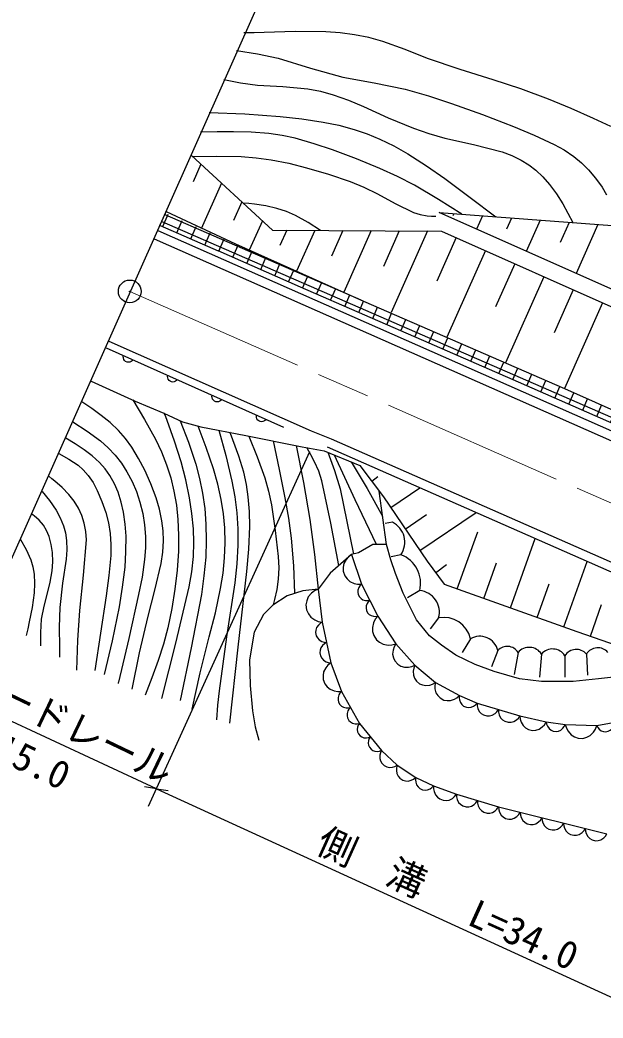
# Model space of a CAD drawing. Units: millimetres, scale not verified. Extents: x 40000 to 680000, y 20000 to 380000.
# Drawn here: x 76460 to 114633, y 266972 to 332262 of the extents above; entities that cross this region are included whole.
import ezdxf
from ezdxf.enums import TextEntityAlignment as Align

# ---------------------------------------------------------------- set-up
doc = ezdxf.new("R2010")
doc.units = ezdxf.units.MM
doc.header["$LTSCALE"] = 1000
doc.linetypes.add('CHAIN', pattern=[18.5, 12, -1.5, 3.5, -1.5])
doc.layers.add('M-BGD', color=7, linetype='Continuous', lineweight=25)
doc.layers.add('M-BMK', color=2, linetype='CHAIN', lineweight=13)
doc.styles.add('ＭＳ ゴシック', font='')
doc.styles.get('ＭＳ ゴシック').set_extended_font_data('MS Gothic')

# ---------------------------------------------------------------- blocks, each defined once
blk = doc.blocks.new('BUHIN1')
at = {"color": 7, "linetype": 'Continuous', "lineweight": 25}
for radius in [746, 22.5]:
    blk.add_circle((0, 0), radius, dxfattribs=at)
blk = doc.blocks.new('BUHIN34')
at = {"color": 7, "linetype": 'Continuous', "lineweight": 25}
blk.add_lwpolyline([(262, -683), (399, -571), (501, -438), (600, -248), (624, -66), (614, 114), (533, 326), (420, 466), (281, 585), (80, 661), (-84, 688), (-262, 683)], dxfattribs=at)
blk = doc.blocks.new('BUHIN35')
at = {"color": 7, "linetype": 'Continuous', "lineweight": 25}
blk.add_lwpolyline([(224, -683), (364, -580), (471, -455), (577, -272), (610, -95), (609, 82), (539, 294), (435, 438), (304, 561), (110, 645), (-49, 680), (-224, 683)], dxfattribs=at)
blk = doc.blocks.new('BUHIN40')
at = {"color": 7, "linetype": 'Continuous', "lineweight": 25}
blk.add_lwpolyline([(-155, -548), (-18, -543), (108, -507), (259, -435), (359, -333), (437, -215), (485, -45), (480, 95), (448, 234), (358, 375), (269, 469), (155, 548)], dxfattribs=at)
blk = doc.blocks.new('BUHIN41')
at = {"color": 7, "linetype": 'Continuous', "lineweight": 25}
blk.add_lwpolyline([(-259, -539), (-116, -559), (20, -544), (190, -496), (312, -409), (413, -301), (493, -134), (514, 12), (506, 162), (438, 324), (363, 437), (259, 539)], dxfattribs=at)
blk = doc.blocks.new('BUHIN43')
at = {"color": 7, "linetype": 'Continuous', "lineweight": 25}
blk.add_lwpolyline([(-462, -494), (-314, -563), (-162, -594), (36, -599), (197, -546), (343, -465), (486, -312), (558, -161), (600, 3), (582, 201), (539, 348), (462, 494)], dxfattribs=at)
blk = doc.blocks.new('BUHIN46')
at = {"color": 7, "linetype": 'Continuous', "lineweight": 25}
blk.add_lwpolyline([(-275, -517), (-135, -542), (-1, -533), (166, -493), (289, -412), (392, -311), (477, -150), (503, -8), (501, 139), (441, 300), (372, 413), (275, 517)], dxfattribs=at)
blk = doc.blocks.new('BUHIN52')
at = {"color": 7, "linetype": 'Continuous', "lineweight": 25}
blk.add_lwpolyline([(232, -695), (375, -590), (482, -461), (590, -274), (622, -93), (620, 87), (548, 303), (441, 449), (307, 574), (108, 658), (-54, 693), (-232, 695)], dxfattribs=at)
blk = doc.blocks.new('BUHIN56')
at = {"color": 7, "linetype": 'Continuous', "lineweight": 25}
blk.add_lwpolyline([(417, -411), (480, -284), (511, -154), (520, 18), (477, 159), (410, 287), (281, 414), (152, 480), (11, 520), (-161, 508), (-289, 474), (-417, 411)], dxfattribs=at)
blk = doc.blocks.new('BUHIN86')
at = {"color": 7, "linetype": 'Continuous', "lineweight": 25}
blk.add_lwpolyline([(-66, 344), (19, 331), (94, 303), (182, 252), (237, 184), (277, 108), (297, 2), (289, -84), (262, -167), (199, -249), (140, -303), (66, -344)], dxfattribs=at)

msp = doc.modelspace()

# ---------------------------------------------------------------- hatches: boundary and pattern name
at = {"layer": 'M-BGD'}
h = msp.add_hatch(dxfattribs=at)
h.set_pattern_fill('USER', color=256, style=0, pattern_type=2)
h.set_pattern_definition([(336.4745, (98960, 313874), (199.579, 458.441), []), (66.4745, (98960, 313874), (-1833.76, 798.32), []), (66.4745, (99677, 313016), (-1833.76, 798.32), [])])
h.paths.add_polyline_path([(85978, 319633), (90561, 317616), (95595, 315366), (98960, 313874), (112101, 308152), (123024, 303283), (125207, 302360), (124938, 301599), (120814, 303423), (115916, 305578), (109097, 308572), (103248, 311119), (94828, 314782), (89427, 317161), (85624, 318823)])

# ---------------------------------------------------------------- linework, layer by layer
for p, q in [((95895, 341912), (83691, 314513)), ((87688, 323395), (93001, 318515)), ((88311, 322822), (87800, 321676)), ((89651, 321592), (88316, 318598)), ((90991, 320361), (90443, 319133)), ((85624, 318823), (85978, 319633)), ((86035, 319722), (90561, 317616)), ((121059, 312049), (103914, 319659)), ((103914, 319659), (115237, 318811)), ((104858, 319589), (104793, 319443)), ((106745, 319447), (106355, 318573)), ((108632, 319306), (108307, 318577)), ((85630, 318821), (89427, 317161)), ((92331, 319130), (91474, 317209)), ((110519, 319165), (109609, 317123)), ((112406, 319023), (111821, 317711)), ((114293, 318882), (112863, 315674)), ((85484, 318496), (128897, 299315)), ((93001, 318515), (104056, 318453)), ((93922, 318509), (93476, 317510)), ((95764, 318499), (94571, 315823)), ((97607, 318489), (96860, 316814)), ((99450, 318479), (97657, 314459)), ((101292, 318469), (100249, 316129)), ((103135, 318459), (100753, 313118)), ((105015, 318026), (103747, 315184)), ((104056, 318453), (121308, 310760)), ((85238, 317949), (129163, 298541)), ((90561, 317616), (95595, 315366)), ((94828, 314782), (89427, 317161)), ((106931, 317171), (104404, 311503)), ((108848, 316316), (107588, 313491)), ((95595, 315366), (98959, 313874)), ((110765, 315461), (108253, 309828)), ((103248, 311119), (94828, 314782)), ((83691, 314513), (71488, 287115)), ((112682, 314607), (111430, 311798)), ((98959, 313874), (112101, 308152)), ((114599, 313752), (112102, 308152)), ((82095, 310823), (93716, 305631)), ((82285, 311249), (95526, 305378)), ((109097, 308572), (103248, 311119)), ((81118, 308630), (84009, 307331)), ((115916, 305578), (109097, 308572)), ((112101, 308152), (123024, 303283)), ((84009, 307331), (85885, 306546)), ((85885, 306546), (87106, 305979)), ((87106, 305979), (88305, 305652)), ((88305, 305652), (91250, 305084)), ((91250, 305084), (94938, 304343)), ((95526, 305378), (96832, 304865)), ((94938, 304343), (96385, 304081)), ((127152, 290876), (96590, 304316)), ((96832, 304865), (127753, 291267)), ((95425, 304009), (84862, 280803)), ((96385, 304081), (98718, 303122)), ((98718, 303122), (100261, 301065)), ((99490, 302093), (99888, 302392)), ((100737, 300362), (102645, 301653)), ((100463, 297954), (99976, 301446)), ((100261, 301065), (103115, 296848)), ((101688, 298956), (103084, 299901)), ((102640, 297551), (106316, 300039)), ((100846, 299408), (100378, 299323)), ((105093, 295047), (106426, 298782)), ((99553, 297954), (98618, 297398)), ((100463, 297954), (99553, 297954)), ((100741, 296943), (100463, 297954)), ((108574, 293805), (110190, 298335)), ((98175, 297299), (96773, 296084)), ((98618, 297398), (98175, 297299)), ((98175, 297299), (98817, 295348)), ((101400, 297279), (100761, 297151)), ((101044, 296059), (100741, 296943)), ((103115, 296848), (104223, 295357)), ((103669, 296102), (104388, 296637)), ((106834, 294426), (107664, 296753)), ((112056, 292563), (113583, 296843)), ((96773, 296084), (95983, 295027)), ((101550, 294770), (101044, 296059)), ((98817, 295348), (99886, 293262)), ((104223, 295357), (112926, 292252)), ((110315, 293184), (111101, 295386)), ((93943, 294593), (93007, 293986)), ((94979, 294922), (93943, 294593)), ((95983, 295027), (94979, 294922)), ((95983, 295027), (96250, 292861)), ((102421, 293026), (101550, 294770)), ((102635, 294936), (101826, 294467)), ((93007, 293986), (92401, 293380)), ((113810, 291944), (114537, 294024)), ((92401, 293380), (91786, 292209)), ((99886, 293262), (101062, 291445)), ((96250, 292861), (96812, 290215)), ((103280, 291965), (102421, 293026)), ((103870, 293147), (103317, 292423)), ((91786, 292209), (91482, 290414)), ((104063, 291358), (103280, 291965)), ((112926, 292252), (116461, 291017)), ((101062, 291445), (102319, 290054)), ((104998, 290701), (104063, 291358)), ((105958, 291784), (105404, 290889)), ((106262, 290095), (104998, 290701)), ((107747, 291017), (107321, 289952)), ((109067, 290889), (108812, 289441)), ((110601, 290783), (110473, 289271)), ((112134, 290676), (112134, 289271)), ((113540, 290783), (113625, 289398)), ((91482, 290414), (91533, 288721)), ((96812, 290215), (97507, 288333)), ((102319, 290054), (103655, 288932)), ((107500, 289640), (106262, 290095)), ((109168, 289159), (107500, 289640)), ((117848, 289564), (114335, 289159)), ((91533, 288721), (91684, 287078)), ((103655, 288932), (105233, 288076)), ((110609, 288983), (109168, 289159)), ((112667, 288983), (110609, 288983)), ((114335, 289159), (112667, 288983)), ((85395, 281975), (71979, 288195)), ((97507, 288333), (98683, 286248)), ((105233, 288076), (106382, 287568)), ((106382, 287568), (109194, 286740)), ((91684, 287078), (91861, 286017)), ((109194, 286740), (110905, 286339)), ((91861, 286017), (92089, 285157)), ((98683, 286248), (100127, 284484)), ((110905, 286339), (112161, 286178)), ((112161, 286178), (114220, 286098)), ((114220, 286098), (116523, 286526)), ((100127, 284484), (101163, 283506)), ((101163, 283506), (102366, 282704)), ((102366, 282704), (103542, 282169)), ((85395, 281975), (84624, 282095)), ((103542, 282169), (105039, 281608)), ((85395, 281975), (86167, 281859)), ((85395, 281975), (118126, 266972)), ((105039, 281608), (107793, 280779)), ((107793, 280779), (114887, 279020))]:
    msp.add_line(p, q, dxfattribs=at)
for points in [[(115145, 325290), (114016, 325805), (112548, 326476), (111058, 327091), (109256, 327748), (107435, 328348), (105278, 329017), (103140, 329742), (101687, 330329), (100210, 330860), (99300, 331105), (98366, 331294), (97423, 331421), (96477, 331488), (94469, 331499), (92452, 331448), (91794, 331429), (91125, 331409)], [(90627, 330268), (92002, 330047), (93361, 329767), (95472, 329116), (97597, 328526), (99644, 328154), (101678, 327724), (103196, 327290), (104708, 326796), (106747, 326072), (108773, 325289), (110115, 324733), (111434, 324121), (112089, 323757), (112719, 323337), (113219, 322924), (113679, 322464), (114145, 321910), (114564, 321318), (114860, 320817)], [(89798, 328373), (90906, 328155), (92020, 327997), (93664, 327911), (95312, 327765), (96143, 327597), (96972, 327367), (97976, 327015), (98957, 326608), (100571, 325864), (102216, 325173), (103236, 324826), (104285, 324534), (106155, 324113), (108026, 323631), (108667, 323390), (109280, 323094), (109773, 322792), (110232, 322438), (110699, 321997), (111132, 321505), (111591, 320880), (111998, 320225), (112331, 319623), (112655, 319005)], [(88854, 326212), (91179, 326110), (93504, 325948), (94909, 325796), (96309, 325583), (97330, 325373), (98344, 325103), (99195, 324817), (100024, 324474), (100947, 324019), (101854, 323504), (103080, 322720), (104268, 321888), (105943, 320644), (107616, 319382)], [(105382, 319549), (103852, 320521), (102286, 321445), (101170, 322025), (100028, 322552), (98489, 323180), (96917, 323757), (95711, 324167), (94481, 324520), (93623, 324704), (92756, 324827), (91603, 324917), (90435, 324947), (89367, 324940), (88288, 324916)], [(87769, 323320), (89354, 323353), (90932, 323326), (91915, 323251), (92900, 323116), (94065, 322883), (95220, 322590), (96654, 322169), (98074, 321689), (98974, 321313), (99857, 320878), (101021, 320248), (102220, 319670), (102664, 319530), (103121, 319450), (103398, 319430), (103676, 319421)], [(96134, 318497), (95334, 319012), (94506, 319473), (93902, 319733), (93275, 319938), (92555, 320103), (91817, 320209), (91451, 320248), (91075, 320284)], [(83800, 288494), (84290, 290868), (84843, 293250), (85301, 294966), (85701, 296696), (85808, 297444), (85855, 298192), (85835, 298850), (85754, 299506), (85594, 300256), (85374, 300999), (85030, 301911), (84629, 302804), (84228, 303579), (83779, 304316), (83371, 304880), (82917, 305402), (82371, 305919), (81780, 306394), (81160, 306841), (80517, 307280)], [(83851, 307402), (84622, 306131), (85338, 304835), (85727, 304015), (86064, 303162), (86331, 302313), (86541, 301445), (86700, 300525), (86801, 299589), (86847, 298560), (86832, 297519), (86747, 296280), (86601, 295036), (86400, 293768), (86139, 292505), (85854, 291423), (85512, 290360), (85094, 289225), (84648, 288089)], [(85745, 287876), (86668, 291504), (87539, 295171), (87706, 296165), (87815, 297174), (87847, 298070), (87818, 298969), (87721, 299987), (87564, 300999), (87316, 302178), (87007, 303348), (86578, 304711), (86090, 306059), (86002, 306292), (85910, 306534)], [(79933, 305969), (80853, 305367), (81731, 304721), (82231, 304282), (82690, 303800), (83102, 303273), (83467, 302708), (83802, 302076), (84084, 301417), (84319, 300709), (84497, 299985), (84619, 299231), (84681, 298471), (84683, 297721), (84623, 296961), (84453, 295815), (84222, 294668), (83592, 291799), (82904, 288945), (82892, 288897), (82880, 288848)], [(86957, 306048), (87492, 304634), (87973, 303194), (88223, 302258), (88414, 301307), (88553, 300304), (88633, 299282), (88656, 298206), (88618, 297122), (88507, 295897), (88335, 294670), (87661, 291195), (86948, 287735)], [(87726, 287186), (88257, 289554), (88847, 291910), (89251, 293478), (89598, 295069), (89756, 296067), (89856, 297085), (89892, 298059), (89867, 299033), (89786, 299962), (89643, 300890), (89416, 301902), (89131, 302900), (88655, 304304), (88135, 305698)], [(89471, 305427), (89929, 303773), (90330, 302100), (90521, 301062), (90652, 300015), (90716, 298970), (90720, 297910), (90658, 296678), (90535, 295440), (89983, 291912), (89493, 288381), (89402, 287435), (89318, 286478)], [(90202, 286266), (90755, 291222), (91323, 296175), (91442, 297647), (91501, 299127), (91486, 300101), (91409, 301076), (91289, 301881), (91108, 302676), (90782, 303734), (90393, 304789), (90299, 305033), (90200, 305287)], [(91453, 305044), (91996, 303692), (92483, 302317), (92732, 301437), (92925, 300533), (93173, 298859), (93362, 297165), (93397, 296425), (93373, 295680), (93280, 295013), (93126, 294344), (93084, 294180), (93038, 294006)], [(81996, 289449), (82511, 291647), (82970, 293868), (83184, 295160), (83338, 296459), (83401, 297466), (83404, 298486), (83355, 299275), (83245, 300068), (83096, 300721), (82888, 301362), (82647, 301918), (82348, 302453), (82032, 302901), (81671, 303308), (81186, 303746), (80657, 304141), (80065, 304528), (79457, 304899)], [(94460, 294757), (94381, 296564), (94242, 298365), (94068, 299679), (93833, 300997), (93448, 302857), (93057, 304721)], [(94546, 304422), (95025, 302008), (95447, 299575), (95743, 297305), (95983, 295027)], [(97342, 296578), (96816, 299348), (96228, 302121), (96021, 302743), (95753, 303353), (95508, 303823), (95249, 304287)], [(79011, 303899), (79658, 303540), (80262, 303136), (80609, 302830), (80922, 302473), (81244, 302001), (81524, 301483), (81831, 300772), (82080, 300046), (82253, 299368), (82367, 298672), (82417, 297951), (82406, 297225), (82283, 295917), (82100, 294601), (81735, 292146), (81359, 289697)], [(96625, 303983), (97055, 302797), (97430, 301587), (97864, 299456), (98292, 297325)], [(99802, 297954), (98413, 300870), (97061, 303803)], [(98137, 303361), (99192, 301605), (100204, 299812)], [(80192, 289732), (80251, 291680), (80370, 293633), (80627, 295937), (80826, 298251), (80776, 298801), (80664, 299354), (80503, 299852), (80287, 300327), (80005, 300789), (79667, 301227), (79228, 301685), (78750, 302098), (78554, 302252), (78348, 302409)], [(77909, 301425), (78394, 300830), (78834, 300196), (79102, 299698), (79314, 299178), (79445, 298701), (79517, 298214), (79533, 297604), (79488, 296987), (79244, 295410), (79061, 293833), (79021, 292533), (79040, 291228), (79050, 290910), (79060, 290581)], [(77822, 291324), (77820, 292194), (77879, 293065), (78043, 293914), (78269, 294766), (78448, 295485), (78570, 296224), (78606, 296812), (78581, 297415), (78504, 297938), (78365, 298462), (78204, 298856), (77991, 299217), (77716, 299539), (77395, 299820), (77325, 299876), (77247, 299939)], [(76505, 298272), (76867, 297617), (77173, 296935), (77310, 296482), (77388, 296014), (77416, 295405), (77384, 294789), (77256, 293831), (77069, 292880), (76971, 292442), (76867, 291996)], [(98175, 297299), (97975, 297152), (97823, 296973), (97671, 296712), (97624, 296458), (97626, 296205), (97726, 295903), (97874, 295697), (98062, 295521), (98339, 295401), (98567, 295352), (98817, 295348)], [(95983, 295027), (95744, 294915), (95549, 294759), (95337, 294518), (95236, 294264), (95186, 294000), (95228, 293664), (95341, 293420), (95500, 293197), (95764, 293016), (95991, 292917), (96250, 292861)], [(99886, 293262), (99721, 293059), (99614, 292835), (99529, 292529), (99549, 292258), (99619, 292000), (99802, 291719), (100008, 291549), (100247, 291420), (100561, 291372), (100806, 291382), (101062, 291445)], [(101062, 291445), (100949, 291248), (100889, 291042), (100859, 290768), (100914, 290540), (101009, 290329), (101204, 290114), (101404, 289998), (101625, 289920), (101901, 289923), (102109, 289966), (102319, 290054)], [(96812, 290215), (96621, 290064), (96480, 289884), (96340, 289624), (96304, 289375), (96315, 289128), (96423, 288836), (96575, 288641), (96764, 288476), (97039, 288369), (97263, 288329), (97507, 288333)], [(102319, 290054), (102240, 289859), (102210, 289661), (102217, 289404), (102297, 289201), (102412, 289019), (102619, 288845), (102818, 288763), (103033, 288720), (103286, 288757), (103473, 288823), (103655, 288932)], [(103655, 288932), (103616, 288718), (103627, 288513), (103687, 288256), (103809, 288067), (103962, 287908), (104207, 287775), (104424, 287734), (104649, 287734), (104897, 287824), (105071, 287929), (105233, 288076)], [(105233, 288076), (105217, 287925), (105237, 287782), (105293, 287606), (105389, 287482), (105505, 287379), (105683, 287300), (105837, 287283), (105994, 287297), (106162, 287373), (106278, 287456), (106382, 287568)], [(109194, 286740), (109212, 286528), (109275, 286337), (109398, 286110), (109562, 285963), (109748, 285852), (110013, 285789), (110230, 285806), (110442, 285865), (110653, 286014), (110790, 286158), (110905, 286339)], [(110905, 286339), (110933, 286188), (110993, 286056), (111098, 285902), (111227, 285809), (111368, 285743), (111563, 285718), (111717, 285746), (111864, 285804), (112005, 285927), (112093, 286040), (112161, 286178)], [(112161, 286178), (112229, 285938), (112345, 285733), (112537, 285499), (112758, 285366), (112997, 285280), (113316, 285267), (113561, 285335), (113792, 285450), (114002, 285668), (114128, 285864), (114220, 286098)], [(100127, 284484), (100053, 284328), (100020, 284168), (100013, 283959), (100069, 283789), (100154, 283635), (100314, 283484), (100473, 283407), (100645, 283362), (100854, 283381), (101009, 283425), (101163, 283506)], [(101163, 283506), (101116, 283337), (101110, 283172), (101139, 282961), (101223, 282801), (101334, 282661), (101521, 282537), (101692, 282488), (101873, 282472), (102078, 282526), (102226, 282597), (102366, 282704)], [(102366, 282704), (102349, 282548), (102367, 282401), (102423, 282220), (102520, 282091), (102638, 281984), (102821, 281901), (102979, 281882), (103140, 281894), (103314, 281971), (103434, 282055), (103542, 282169)], [(103542, 282169), (103534, 281976), (103569, 281796), (103653, 281577), (103784, 281425), (103939, 281303), (104171, 281216), (104368, 281206), (104566, 281234), (104774, 281344), (104915, 281458), (105039, 281608)]]:
    msp.add_lwpolyline(points, dxfattribs=at)
for centre, radius, start, end in [((100193, 298102), 1461, 325.70947, 63.43896), ((100687, 295406), 2004, 346.44092, 69.16187), ((102486, 293512), 1432, 345.23364, 84.01465), ((104201, 291374), 1804, 13.14734, 100.55847), ((106565, 290729), 1216, 13.67126, 119.93152), ((108359, 290458), 829, 31.34229, 137.60254), ((109794, 290261), 961, 32.89734, 139.15759), ((111327, 290154), 961, 32.89734, 139.15759), ((112877, 290202), 881, 41.20215, 147.4624), ((114283, 290309), 881, 41.20215, 147.4624)]:
    msp.add_arc(centre, radius, start, end, dxfattribs=at)
at = {"layer": 'M-BMK'}
msp.add_line((83649, 314503), (174755, 274461), dxfattribs=at)

# ---------------------------------------------------------------- block references
at = {"layer": 'M-BGD', "rotation": 235.10674}
for name, p in [('BUHIN1', (83649, 314503)), ('BUHIN86', (83548, 310174)), ('BUHIN86', (86453, 308876)), ('BUHIN86', (89358, 307578)), ('BUHIN86', (92264, 306280)), ('BUHIN46', (99084, 294826)), ('BUHIN46', (99619, 293784)), ('BUHIN43', (96391, 292200)), ('BUHIN43', (96671, 290876)), ('BUHIN41', (97801, 287812)), ('BUHIN52', (107085, 287361)), ('BUHIN41', (98389, 286769)), ('BUHIN52', (108491, 286947)), ('BUHIN56', (114796, 286205)), ('BUHIN40', (99044, 285807)), ('BUHIN40', (99766, 284925)), ('BUHIN35', (105728, 281400)), ('BUHIN35', (107104, 280986)), ('BUHIN34', (108502, 280603)), ('BUHIN34', (109921, 280251)), ('BUHIN34', (111340, 279899)), ('BUHIN34', (112759, 279548)), ('BUHIN34', (114178, 279196))]:
    msp.add_blockref(name, p, dxfattribs=at)

# ---------------------------------------------------------------- texts
at = {"layer": 'M-BGD', "style": 'ＭＳ ゴシック'}
for s, rotation, p in [('ガードレール', 334.4, (72192, 288171)), ('L=15.0', 334.3, (72192, 284597)), ('側\u3000溝', 335.7, (95496, 277377)), ('L=34.0', 335.7, (105427, 272624))]:
    msp.add_text(s, height=1833, rotation=rotation, dxfattribs=at).set_placement(p, align=Align.BOTTOM_LEFT)

doc.saveas('drawing.dxf')
